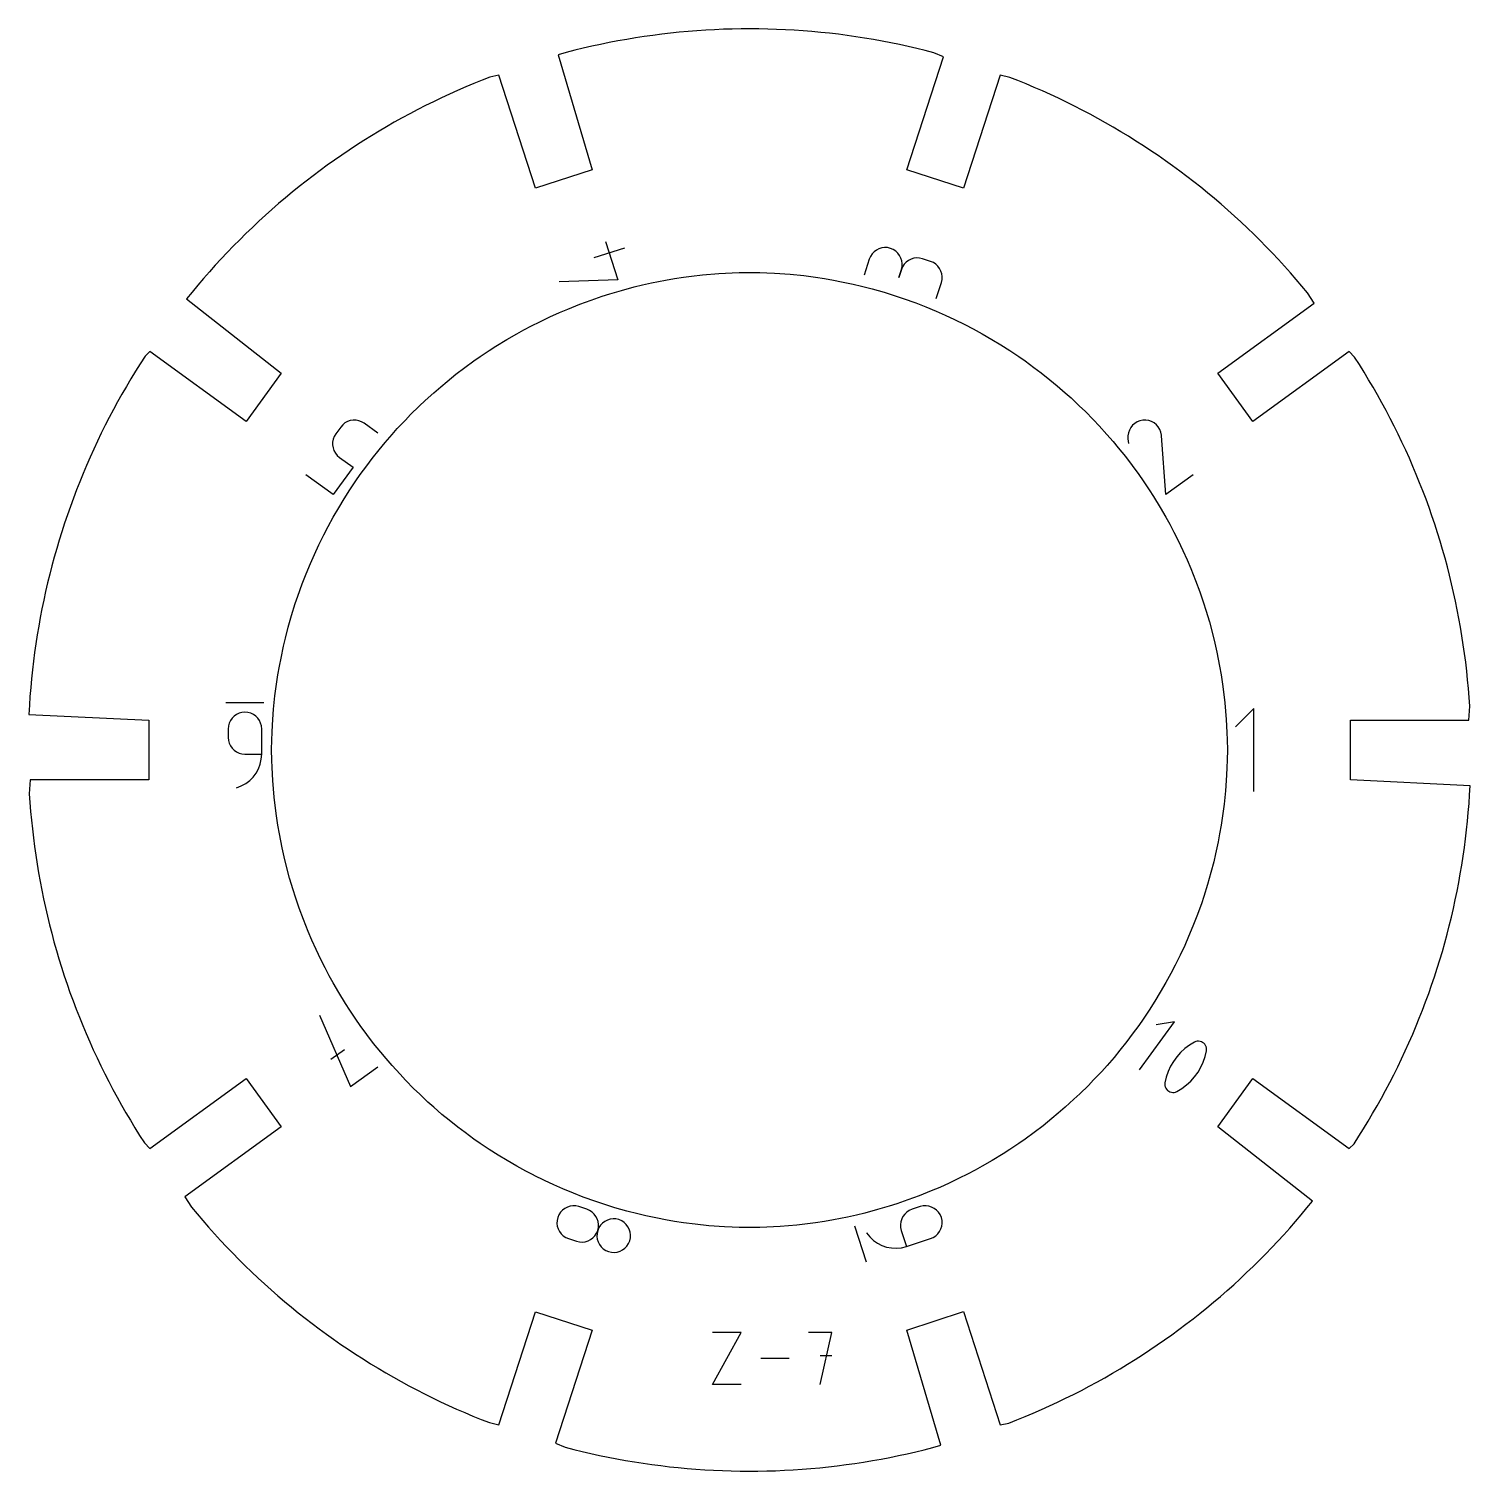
# Model space of a CAD drawing. Header units: metres. Extents: x 0 to 18, y 0 to 24.
# Drawn here: x 9.672 to 13.968, y 5.815 to 10.116 of the extents above; entities that cross this region are included whole.
import ezdxf

# ---------------------------------------------------------------- set-up
doc = ezdxf.new("R2010")
doc.units = ezdxf.units.M

msp = doc.modelspace()

# ---------------------------------------------------------------- linework, layer by layer
at = {"layer": 'annotation', "color": 1}
for p, q in [((11.446936, 9.462542), (11.355632, 9.432875)), ((11.390115, 9.481908), (11.427204, 9.367759)), ((12.213763, 9.462969), (12.205579, 9.460424)), ((12.222331, 9.464086), (12.213763, 9.462969)), ((12.231103, 9.463685), (12.222331, 9.464086)), ((12.239899, 9.461676), (12.231103, 9.463685)), ((12.176731, 9.429434), (12.161223, 9.381707)), ((12.18029, 9.437768), (12.176731, 9.429434)), ((12.185135, 9.445124), (12.18029, 9.437768)), ((12.191085, 9.451412), (12.185135, 9.445124)), ((12.19796, 9.456542), (12.191085, 9.451412)), ((12.205579, 9.460424), (12.19796, 9.456542)), ((12.248235, 9.458118), (12.239899, 9.461676)), ((12.239899, 9.461676), (12.239899, 9.461676)), ((12.255599, 9.453276), (12.248235, 9.458118)), ((12.261897, 9.447329), (12.255599, 9.453276)), ((12.267039, 9.440455), (12.261897, 9.447329)), ((12.270933, 9.432831), (12.267039, 9.440455)), ((12.273486, 9.424638), (12.270933, 9.432831)), ((12.274607, 9.416053), (12.273486, 9.424638)), ((12.28654, 9.420396), (12.28059, 9.414109)), ((12.293415, 9.425527), (12.28654, 9.420396)), ((12.301034, 9.429409), (12.293415, 9.425527)), ((12.309218, 9.431953), (12.301034, 9.429409)), ((12.317786, 9.43307), (12.309218, 9.431953)), ((12.326558, 9.43267), (12.317786, 9.43307)), ((12.335354, 9.430661), (12.326558, 9.43267)), ((12.359251, 9.422896), (12.335354, 9.430661)), ((12.335354, 9.430661), (12.335354, 9.430661)), ((12.367551, 9.41935), (12.359251, 9.422896)), ((12.272186, 9.398419), (12.264421, 9.374522)), ((12.264421, 9.374522), (12.272186, 9.398419)), ((12.272186, 9.398419), (12.274204, 9.407254)), ((12.275745, 9.406753), (12.272186, 9.398419)), ((12.272186, 9.398419), (12.272186, 9.398419)), ((12.274204, 9.407254), (12.274607, 9.416053)), ((12.28059, 9.414109), (12.275745, 9.406753)), ((12.374885, 9.414518), (12.367551, 9.41935)), ((12.381161, 9.408578), (12.374885, 9.414518)), ((12.386286, 9.401709), (12.381161, 9.408578)), ((12.390167, 9.39409), (12.386286, 9.401709)), ((12.392712, 9.385899), (12.390167, 9.39409)), ((12.393828, 9.377315), (12.392712, 9.385899)), ((12.393423, 9.368517), (12.393828, 9.377315)), ((11.427204, 9.367759), (11.252513, 9.361399)), ((12.375896, 9.311955), (12.391404, 9.359683)), ((12.391404, 9.359683), (12.393423, 9.368517)), ((12.391404, 9.359683), (12.391404, 9.359683)), ((10.629714, 8.947959), (10.62157, 8.945195)), ((10.638183, 8.949303), (10.629714, 8.947959)), ((10.646777, 8.949196), (10.638183, 8.949303)), ((10.655298, 8.947607), (10.646777, 8.949196)), ((10.663546, 8.944505), (10.655298, 8.947607)), ((12.983443, 8.947501), (12.975231, 8.944261)), ((12.992344, 8.949295), (12.983443, 8.947501)), ((13.001401, 8.949394), (12.992344, 8.949295)), ((12.992344, 8.949295), (12.992344, 8.949295)), ((13.010095, 8.947932), (13.001401, 8.949394)), ((13.018268, 8.945034), (13.010095, 8.947932)), ((10.586369, 8.908439), (10.581713, 8.900652)), ((10.601085, 8.928695), (10.586369, 8.908439)), ((10.586369, 8.908439), (10.586369, 8.908439)), ((10.607056, 8.935532), (10.601085, 8.928695)), ((10.613951, 8.941043), (10.607056, 8.935532)), ((10.62157, 8.945195), (10.613951, 8.941043)), ((10.67132, 8.939859), (10.663546, 8.944505)), ((10.71198, 8.910318), (10.67132, 8.939859)), ((10.67132, 8.939859), (10.67132, 8.939859)), ((12.948907, 8.91172), (12.947467, 8.903011)), ((12.951788, 8.919899), (12.948907, 8.91172)), ((12.955987, 8.927394), (12.951788, 8.919899)), ((12.961377, 8.934055), (12.955987, 8.927394)), ((12.967834, 8.939728), (12.961377, 8.934055)), ((12.975231, 8.944261), (12.967834, 8.939728)), ((13.025763, 8.940824), (13.018268, 8.945034)), ((13.032422, 8.935426), (13.025763, 8.940824)), ((13.038088, 8.928962), (13.032422, 8.935426)), ((13.042601, 8.921558), (13.038088, 8.928962)), ((13.045806, 8.913336), (13.042601, 8.921558)), ((13.047543, 8.904421), (13.045806, 8.913336)), ((13.047572, 8.90422), (13.047543, 8.904421)), ((13.047543, 8.904421), (13.047543, 8.904421)), ((13.047596, 8.904028), (13.047572, 8.90422)), ((13.047615, 8.903841), (13.047596, 8.904028)), ((13.047629, 8.90366), (13.047615, 8.903841)), ((13.047638, 8.903482), (13.047629, 8.90366)), ((13.047643, 8.903307), (13.047638, 8.903482)), ((10.577023, 8.883887), (10.576921, 8.875305)), ((10.576921, 8.875305), (10.578272, 8.866853)), ((10.578609, 8.892402), (10.577023, 8.883887)), ((10.578272, 8.866853), (10.581041, 8.858729)), ((10.581713, 8.900652), (10.578609, 8.892402)), ((12.947467, 8.903011), (12.947595, 8.893925)), ((12.947595, 8.893925), (12.949697, 8.879804)), ((13.047629, 8.902782), (13.047638, 8.902958)), ((13.060375, 8.727227), (13.047629, 8.902782)), ((13.047629, 8.902782), (13.047629, 8.902782)), ((13.047638, 8.902958), (13.047642, 8.903133)), ((13.047642, 8.903133), (13.047643, 8.903307)), ((10.581041, 8.858729), (10.585196, 8.851129)), ((10.585196, 8.851129), (10.590703, 8.844252)), ((10.590703, 8.844252), (10.59753, 8.838295)), ((10.59753, 8.838295), (10.63819, 8.808754)), ((10.578949, 8.727216), (10.497629, 8.786298)), ((10.63819, 8.808754), (10.578949, 8.727216)), ((13.141691, 8.786306), (13.060375, 8.727227)), ((10.371925, 8.106556), (10.259213, 8.106556)), ((13.32315, 8.089625), (13.268034, 8.034494)), ((13.32315, 7.841706), (13.32315, 8.089625)), ((10.268669, 8.045745), (10.266345, 8.037268)), ((10.272369, 8.053552), (10.268669, 8.045745)), ((10.277306, 8.060547), (10.272369, 8.053552)), ((10.283338, 8.066588), (10.277306, 8.060547)), ((10.290324, 8.071533), (10.283338, 8.066588)), ((10.298123, 8.075241), (10.290324, 8.071533)), ((10.306594, 8.07757), (10.298123, 8.075241)), ((10.315598, 8.078378), (10.306594, 8.07757)), ((10.324582, 8.07757), (10.315598, 8.078378)), ((10.315598, 8.078378), (10.315598, 8.078378)), ((10.333044, 8.075241), (10.324582, 8.07757)), ((10.34084, 8.071533), (10.333044, 8.075241)), ((10.347828, 8.066588), (10.34084, 8.071533)), ((10.353866, 8.060547), (10.347828, 8.066588)), ((10.35881, 8.053552), (10.353866, 8.060547)), ((10.362518, 8.045745), (10.35881, 8.053552)), ((10.364848, 8.037268), (10.362518, 8.045745)), ((10.266345, 8.037268), (10.265539, 8.028263)), ((10.265539, 8.028263), (10.265539, 8.003326)), ((10.265539, 8.003326), (10.265539, 8.003326)), ((10.265539, 8.003326), (10.266345, 7.994325)), ((10.365656, 8.028263), (10.364848, 8.037268)), ((10.365656, 7.953338), (10.365656, 8.028263)), ((10.365656, 8.028263), (10.365656, 8.028263)), ((10.266345, 7.994325), (10.268669, 7.98586)), ((10.268669, 7.98586), (10.272369, 7.97807)), ((10.272369, 7.97807), (10.277306, 7.971096)), ((10.277306, 7.971096), (10.283338, 7.965076)), ((10.283338, 7.965076), (10.290324, 7.96015)), ((10.290324, 7.96015), (10.298123, 7.956459)), ((10.298123, 7.956459), (10.306594, 7.954142)), ((10.306594, 7.954142), (10.315598, 7.953338)), ((10.315598, 7.953338), (10.365656, 7.953338)), ((10.356085, 7.909601), (10.361312, 7.923462)), ((10.361312, 7.923462), (10.364547, 7.938101)), ((10.364547, 7.938101), (10.365656, 7.953338)), ((10.317962, 7.865575), (10.329805, 7.874506)), ((10.329805, 7.874506), (10.340197, 7.884941)), ((10.340197, 7.884941), (10.349002, 7.8967)), ((10.349002, 7.8967), (10.356085, 7.909601)), ((10.290462, 7.852953), (10.304803, 7.85833)), ((10.290462, 7.852953), (10.290462, 7.852953)), ((10.304803, 7.85833), (10.317962, 7.865575)), ((10.538247, 7.174511), (10.630551, 6.961885)), ((12.982111, 7.011461), (13.086378, 7.154972)), ((13.086378, 7.154972), (13.031288, 7.146238)), ((13.154005, 7.097194), (13.149789, 7.096246)), ((13.158251, 7.097385), (13.154005, 7.097194)), ((13.162434, 7.09685), (13.158251, 7.097385)), ((10.571324, 7.043404), (10.612021, 7.072971)), ((13.104382, 7.063675), (13.093022, 7.05093)), ((13.117, 7.075257), (13.104382, 7.063675)), ((13.130798, 7.085571), (13.117, 7.075257)), ((13.145698, 7.094511), (13.130798, 7.085571)), ((13.149789, 7.096246), (13.145698, 7.094511)), ((13.145698, 7.094511), (13.145698, 7.094511)), ((13.166456, 7.095618), (13.162434, 7.09685)), ((13.170225, 7.09372), (13.166456, 7.095618)), ((13.173644, 7.091185), (13.170225, 7.09372)), ((13.17662, 7.088045), (13.173644, 7.091185)), ((13.179056, 7.084328), (13.17662, 7.088045)), ((13.177696, 7.051471), (13.181587, 7.06845)), ((13.179851, 7.082717), (13.179056, 7.084328)), ((13.179056, 7.084328), (13.179056, 7.084328)), ((13.180522, 7.081043), (13.179851, 7.082717)), ((13.181066, 7.079317), (13.180522, 7.081043)), ((13.181482, 7.077549), (13.181066, 7.079317)), ((13.181768, 7.075749), (13.181482, 7.077549)), ((13.181587, 7.06845), (13.181834, 7.070269)), ((13.181587, 7.06845), (13.181587, 7.06845)), ((13.181923, 7.073929), (13.181768, 7.075749)), ((13.181834, 7.070269), (13.181946, 7.072099)), ((13.181946, 7.072099), (13.181923, 7.073929)), ((10.630551, 6.961885), (10.711955, 7.021028)), ((13.074379, 7.022379), (13.067252, 7.006785)), ((13.082995, 7.03713), (13.074379, 7.022379)), ((13.093022, 7.05093), (13.082995, 7.03713)), ((13.156435, 7.00477), (13.165043, 7.019524)), ((13.165043, 7.019524), (13.172156, 7.035127)), ((13.172156, 7.035127), (13.177696, 7.051471)), ((13.057523, 6.971676), (13.05741, 6.969857)), ((13.05741, 6.969857), (13.057431, 6.968039)), ((13.057431, 6.968039), (13.057587, 6.966229)), ((13.057771, 6.973491), (13.057523, 6.971676)), ((13.061691, 6.990454), (13.057771, 6.973491)), ((13.057771, 6.973491), (13.057771, 6.973491)), ((13.067252, 7.006785), (13.061691, 6.990454)), ((13.122408, 6.966655), (13.13504, 6.978229)), ((13.13504, 6.978229), (13.146408, 6.990969)), ((13.146408, 6.990969), (13.156435, 7.00477)), ((13.057587, 6.966229), (13.057875, 6.964432)), ((13.057875, 6.964432), (13.058296, 6.962656)), ((13.058296, 6.962656), (13.05885, 6.960906)), ((13.05885, 6.960906), (13.059535, 6.959188)), ((13.059535, 6.959188), (13.06035, 6.957509)), ((13.06035, 6.957509), (13.06035, 6.957509)), ((13.06035, 6.957509), (13.06278, 6.953839)), ((13.06278, 6.953839), (13.065751, 6.950734)), ((13.065751, 6.950734), (13.069167, 6.948226)), ((13.069167, 6.948226), (13.072933, 6.946345)), ((13.072933, 6.946345), (13.076953, 6.945122)), ((13.076953, 6.945122), (13.081131, 6.944588)), ((13.081131, 6.944588), (13.085372, 6.944774)), ((13.085372, 6.944774), (13.089581, 6.945711)), ((13.089581, 6.945711), (13.09366, 6.94743)), ((13.09366, 6.94743), (13.108589, 6.956353)), ((13.09366, 6.94743), (13.09366, 6.94743)), ((13.108589, 6.956353), (13.122408, 6.966655)), ((11.256273, 6.58731), (11.251443, 6.57996)), ((11.262208, 6.5936), (11.256273, 6.58731)), ((11.269069, 6.598737), (11.262208, 6.5936)), ((11.276679, 6.602629), (11.269069, 6.598737)), ((11.284861, 6.605182), (11.276679, 6.602629)), ((11.293437, 6.606304), (11.284861, 6.605182)), ((11.30223, 6.605903), (11.293437, 6.606304)), ((11.311062, 6.603885), (11.30223, 6.605903)), ((11.311062, 6.603885), (11.311062, 6.603885)), ((11.334838, 6.59616), (11.311062, 6.603885)), ((11.34317, 6.592601), (11.334838, 6.59616)), ((11.35053, 6.587756), (11.34317, 6.592601)), ((11.356824, 6.581803), (11.35053, 6.587756)), ((11.361963, 6.574923), (11.356824, 6.581803)), ((12.282218, 6.581729), (12.277081, 6.574848)), ((12.288513, 6.587683), (12.282218, 6.581729)), ((12.295873, 6.59253), (12.288513, 6.587683)), ((12.304209, 6.59609), (12.295873, 6.59253)), ((12.328107, 6.603855), (12.304209, 6.59609)), ((12.304209, 6.59609), (12.304209, 6.59609)), ((12.336944, 6.605874), (12.328107, 6.603855)), ((12.345749, 6.60628), (12.336944, 6.605874)), ((12.354343, 6.605163), (12.345749, 6.60628)), ((12.362546, 6.602617), (12.354343, 6.605163)), ((12.370178, 6.598733), (12.362546, 6.602617)), ((12.377061, 6.593602), (12.370178, 6.598733)), ((12.383013, 6.587318), (12.377061, 6.593602)), ((12.387856, 6.579972), (12.383013, 6.587318)), ((11.245876, 6.562828), (11.245464, 6.554042)), ((11.245464, 6.554042), (11.246568, 6.545465)), ((11.247893, 6.571643), (11.245876, 6.562828)), ((11.246568, 6.545465), (11.249099, 6.537276)), ((11.251443, 6.57996), (11.247893, 6.571643)), ((11.247893, 6.571643), (11.247893, 6.571643)), ((11.365853, 6.567296), (11.361963, 6.574923)), ((11.368405, 6.559101), (11.365853, 6.567296)), ((11.367113, 6.532906), (11.369127, 6.541726)), ((11.370667, 6.541222), (11.367113, 6.532906)), ((11.369527, 6.550518), (11.368405, 6.559101)), ((11.369127, 6.541726), (11.369527, 6.550518)), ((11.37551, 6.548568), (11.370667, 6.541222)), ((11.381462, 6.554852), (11.37551, 6.548568)), ((11.388345, 6.559982), (11.381462, 6.554852)), ((11.395977, 6.563866), (11.388345, 6.559982)), ((11.40418, 6.566413), (11.395977, 6.563866)), ((11.412774, 6.567529), (11.40418, 6.566413)), ((11.421579, 6.567124), (11.412774, 6.567529)), ((11.430416, 6.565105), (11.421579, 6.567124)), ((11.438712, 6.561558), (11.430416, 6.565105)), ((11.430416, 6.565105), (11.430416, 6.565105)), ((11.446043, 6.556721), (11.438712, 6.561558)), ((11.452317, 6.550776), (11.446043, 6.556721)), ((11.45744, 6.543901), (11.452317, 6.550776)), ((11.461321, 6.536277), (11.45744, 6.543901)), ((12.132166, 6.546784), (12.167084, 6.439318)), ((12.270641, 6.559024), (12.269521, 6.550442)), ((12.269521, 6.550442), (12.269921, 6.541653)), ((12.269921, 6.541653), (12.271935, 6.532836)), ((12.273191, 6.56722), (12.270641, 6.559024)), ((12.277081, 6.574848), (12.273191, 6.56722)), ((12.39141, 6.571656), (12.387856, 6.579972)), ((12.390157, 6.537244), (12.39271, 6.545437)), ((12.393429, 6.562822), (12.39141, 6.571656)), ((12.39141, 6.571656), (12.39141, 6.571656)), ((12.39271, 6.545437), (12.393832, 6.554023)), ((12.393832, 6.554023), (12.393429, 6.562822)), ((11.249099, 6.537276), (11.252969, 6.529655)), ((11.252969, 6.529655), (11.258087, 6.52278)), ((11.258087, 6.52278), (11.264365, 6.516831)), ((11.264365, 6.516831), (11.271715, 6.511988)), ((11.271715, 6.511988), (11.280046, 6.508429)), ((11.280046, 6.508429), (11.303823, 6.500703)), ((11.303823, 6.500703), (11.303823, 6.500703)), ((11.303823, 6.500703), (11.312659, 6.498684)), ((11.312659, 6.498684), (11.321462, 6.498278)), ((11.321462, 6.498278), (11.330054, 6.499393)), ((11.330054, 6.499393), (11.338254, 6.501939)), ((11.338254, 6.501939), (11.345884, 6.505823)), ((11.345884, 6.505823), (11.352765, 6.510953)), ((11.352765, 6.510953), (11.358715, 6.517238)), ((11.358715, 6.517238), (11.363558, 6.524587)), ((11.363558, 6.524587), (11.367113, 6.532906)), ((11.3651, 6.524089), (11.3647, 6.5153)), ((11.3647, 6.5153), (11.365822, 6.506717)), ((11.367113, 6.532906), (11.3651, 6.524089)), ((11.365822, 6.506717), (11.368375, 6.498521)), ((11.367113, 6.532906), (11.367113, 6.532906)), ((11.367113, 6.532906), (11.367113, 6.532906)), ((11.368375, 6.498521), (11.372267, 6.490892)), ((11.459014, 6.493571), (11.462569, 6.50189)), ((11.463866, 6.528084), (11.461321, 6.536277)), ((11.462569, 6.50189), (11.464583, 6.510711)), ((11.462569, 6.50189), (11.462569, 6.50189)), ((11.464985, 6.519502), (11.463866, 6.528084)), ((11.464583, 6.510711), (11.464985, 6.519502)), ((12.168718, 6.525705), (12.168718, 6.525705)), ((12.168718, 6.525705), (12.178239, 6.513709)), ((12.178239, 6.513709), (12.189184, 6.503415)), ((12.189184, 6.503415), (12.201337, 6.494895)), ((12.201337, 6.494895), (12.21448, 6.488223)), ((12.271935, 6.532836), (12.287442, 6.485108)), ((12.287442, 6.485108), (12.359123, 6.508398)), ((12.359123, 6.508398), (12.367459, 6.511957)), ((12.359123, 6.508398), (12.359123, 6.508398)), ((12.367459, 6.511957), (12.374823, 6.516799)), ((12.374823, 6.516799), (12.381122, 6.522746)), ((12.381122, 6.522746), (12.386264, 6.529621)), ((12.386264, 6.529621), (12.390157, 6.537244)), ((11.372267, 6.490892), (11.377406, 6.484011)), ((11.377406, 6.484011), (11.383703, 6.478056)), ((11.383703, 6.478056), (11.391065, 6.473209)), ((11.391065, 6.473209), (11.399401, 6.469648)), ((11.399401, 6.469648), (11.399401, 6.469648)), ((11.399401, 6.469648), (11.408197, 6.467641)), ((11.408197, 6.467641), (11.416971, 6.467245)), ((11.416971, 6.467245), (11.42554, 6.468368)), ((11.42554, 6.468368), (11.433726, 6.470918)), ((11.433726, 6.470918), (11.441347, 6.474805)), ((11.441347, 6.474805), (11.448223, 6.479937)), ((11.448223, 6.479937), (11.454172, 6.486223)), ((11.454172, 6.486223), (11.459014, 6.493571)), ((12.21448, 6.488223), (12.228396, 6.48347)), ((12.228396, 6.48347), (12.242867, 6.48071)), ((12.242867, 6.48071), (12.257677, 6.480014)), ((12.257677, 6.480014), (12.272608, 6.481456)), ((12.272608, 6.481456), (12.287442, 6.485108)), ((11.709011, 6.0735), (11.794995, 6.228357)), ((11.794995, 6.228357), (11.709011, 6.228357)), ((12.064669, 6.228357), (11.995806, 6.228357)), ((12.030242, 6.0735), (12.064669, 6.228357)), ((11.937754, 6.150929), (11.853081, 6.150929)), ((12.064669, 6.159397), (12.030242, 6.159397)), ((11.794995, 6.0735), (11.709011, 6.0735))]:
    msp.add_line(p, q, dxfattribs=at)
at = {"layer": 'boundary', "color": 5}
for p, q in [((11.636687, 10.108427), (11.610394, 10.106018)), ((11.662995, 10.11051), (11.636687, 10.108427)), ((11.689319, 10.112279), (11.662995, 10.11051)), ((11.715678, 10.11372), (11.689319, 10.112279)), ((11.742033, 10.114834), (11.715678, 10.11372)), ((11.768423, 10.115619), (11.742033, 10.114834)), ((11.794813, 10.116091), (11.768423, 10.115619)), ((11.8212, 10.116223), (11.794813, 10.116091)), ((11.84759, 10.116053), (11.8212, 10.116223)), ((11.873979, 10.115544), (11.84759, 10.116053)), ((11.900349, 10.11472), (11.873979, 10.115544)), ((11.926723, 10.113569), (11.900349, 10.11472)), ((11.953075, 10.11209), (11.926723, 10.113569)), ((11.9794, 10.110282), (11.953075, 10.11209)), ((12.005704, 10.108163), (11.9794, 10.110282)), ((12.031975, 10.105716), (12.005704, 10.108163)), ((11.375758, 10.069918), (11.349973, 10.06431)), ((11.40161, 10.075201), (11.375758, 10.069918)), ((11.427526, 10.080186), (11.40161, 10.075201)), ((11.453508, 10.084829), (11.427526, 10.080186)), ((11.479539, 10.089159), (11.453508, 10.084829)), ((11.505635, 10.093177), (11.479539, 10.089159)), ((11.531763, 10.096868), (11.505635, 10.093177)), ((11.557939, 10.100246), (11.531763, 10.096868)), ((11.584152, 10.103297), (11.557939, 10.100246)), ((11.610394, 10.106018), (11.584152, 10.103297)), ((12.058233, 10.102956), (12.031975, 10.105716)), ((12.084437, 10.099867), (12.058233, 10.102956)), ((12.11061, 10.096453), (12.084437, 10.099867)), ((12.136734, 10.092724), (12.11061, 10.096453)), ((12.162809, 10.088668), (12.136734, 10.092724)), ((12.188835, 10.0843), (12.162809, 10.088668)), ((12.21481, 10.079621), (12.188835, 10.0843)), ((12.240719, 10.074599), (12.21481, 10.079621)), ((12.266577, 10.069278), (12.240719, 10.074599)), ((12.292354, 10.063633), (12.266577, 10.069278)), ((11.273043, 10.045606), (11.249112, 10.039165)), ((11.249112, 10.039165), (11.350928, 9.695469)), ((11.298613, 10.052152), (11.273043, 10.045606)), ((11.324251, 10.058384), (11.298613, 10.052152)), ((11.349973, 10.06431), (11.324251, 10.058384)), ((12.288387, 9.695467), (12.397922, 10.032581)), ((12.318067, 10.057671), (12.292354, 10.063633)), ((12.343697, 10.051401), (12.318067, 10.057671)), ((12.36926, 10.044818), (12.343697, 10.051401)), ((12.397922, 10.032581), (12.36926, 10.044818)), ((10.973761, 9.942891), (10.949566, 9.932357)), ((10.998091, 9.953113), (10.973761, 9.942891)), ((11.02255, 9.963055), (10.998091, 9.953113)), ((11.045679, 9.972141), (11.02255, 9.963055)), ((11.072587, 9.977712), (11.045679, 9.972141)), ((11.182115, 9.640618), (11.072587, 9.977712)), ((12.566728, 9.977711), (12.457199, 9.640617)), ((12.595071, 9.971576), (12.566728, 9.977711)), ((12.619631, 9.961909), (12.595071, 9.971576)), ((12.644061, 9.951931), (12.619631, 9.961909)), ((12.668372, 9.941673), (12.644061, 9.951931)), ((12.692571, 9.931105), (12.668372, 9.941673)), ((10.877776, 9.898996), (10.854119, 9.887295)), ((10.901564, 9.910416), (10.877776, 9.898996)), ((10.925498, 9.921526), (10.901564, 9.910416)), ((10.949566, 9.932357), (10.925498, 9.921526)), ((12.716623, 9.920239), (12.692571, 9.931105)), ((12.740542, 9.909095), (12.716623, 9.920239)), ((12.764313, 9.897642), (12.740542, 9.909095)), ((12.787953, 9.885907), (12.764313, 9.897642)), ((10.784034, 9.850454), (10.760986, 9.837603)), ((10.80725, 9.863024), (10.784034, 9.850454)), ((10.830609, 9.875298), (10.80725, 9.863024)), ((10.854119, 9.887295), (10.830609, 9.875298)), ((12.811446, 9.873876), (12.787953, 9.885907)), ((12.83479, 9.861568), (12.811446, 9.873876)), ((12.857968, 9.848964), (12.83479, 9.861568)), ((10.71536, 9.811067), (10.692801, 9.797364)), ((10.738098, 9.824474), (10.71536, 9.811067)), ((10.760986, 9.837603), (10.738098, 9.824474)), ((12.881001, 9.83608), (12.857968, 9.848964)), ((12.903884, 9.822919), (12.881001, 9.83608)), ((12.926586, 9.809479), (12.903884, 9.822919)), ((12.949126, 9.795744), (12.926586, 9.809479)), ((10.648192, 9.76917), (10.626143, 9.754646)), ((10.670406, 9.783396), (10.648192, 9.76917)), ((10.692801, 9.797364), (10.670406, 9.783396)), ((12.971501, 9.781744), (12.949126, 9.795744)), ((12.99371, 9.767484), (12.971501, 9.781744)), ((13.015725, 9.752929), (12.99371, 9.767484)), ((10.582599, 9.724824), (10.561105, 9.709513)), ((10.604286, 9.739873), (10.582599, 9.724824)), ((10.626143, 9.754646), (10.604286, 9.739873)), ((13.037572, 9.738126), (13.015725, 9.752929)), ((13.059226, 9.723045), (13.037572, 9.738126)), ((13.080696, 9.707702), (13.059226, 9.723045)), ((10.518693, 9.678099), (10.497773, 9.661998)), ((10.539808, 9.693936), (10.518693, 9.678099)), ((10.561105, 9.709513), (10.539808, 9.693936)), ((11.350928, 9.695469), (11.182115, 9.640618)), ((12.457199, 9.640617), (12.288387, 9.695467)), ((13.101984, 9.692095), (13.080696, 9.707702)), ((13.123078, 9.676229), (13.101984, 9.692095)), ((10.477051, 9.645651), (10.456543, 9.629057)), ((10.497773, 9.661998), (10.477051, 9.645651)), ((13.143975, 9.660097), (13.123078, 9.676229)), ((13.164657, 9.643721), (13.143975, 9.660097)), ((13.185157, 9.627096), (13.164657, 9.643721)), ((10.41613, 9.595099), (10.396245, 9.57775)), ((10.436229, 9.612204), (10.41613, 9.595099)), ((10.456543, 9.629057), (10.436229, 9.612204)), ((13.20543, 9.610214), (13.185157, 9.627096)), ((13.225521, 9.593082), (13.20543, 9.610214)), ((13.245382, 9.575704), (13.225521, 9.593082)), ((10.376572, 9.560171), (10.357112, 9.54233)), ((10.396245, 9.57775), (10.376572, 9.560171)), ((13.26503, 9.558096), (13.245382, 9.575704)), ((13.284466, 9.540228), (13.26503, 9.558096)), ((10.318848, 9.505976), (10.300061, 9.487429)), ((10.337866, 9.524275), (10.318848, 9.505976)), ((10.357112, 9.54233), (10.337866, 9.524275)), ((13.303669, 9.522146), (13.284466, 9.540228)), ((13.32266, 9.503818), (13.303669, 9.522146)), ((10.281502, 9.468668), (10.263142, 9.449645)), ((10.300061, 9.487429), (10.281502, 9.468668)), ((13.341421, 9.485244), (13.32266, 9.503818)), ((13.358896, 9.467569), (13.341421, 9.485244)), ((13.377243, 9.448531), (13.358896, 9.467569)), ((10.245073, 9.430472), (10.227222, 9.411038)), ((10.263142, 9.449645), (10.245073, 9.430472)), ((13.396324, 9.428211), (13.377243, 9.448531)), ((13.41415, 9.408749), (13.396324, 9.428211)), ((10.209616, 9.39139), (10.192239, 9.371529)), ((10.227222, 9.411038), (10.209616, 9.39139)), ((13.431742, 9.389076), (13.41415, 9.408749)), ((13.449091, 9.36919), (13.431742, 9.389076)), ((10.175107, 9.351456), (10.158223, 9.331165)), ((10.192239, 9.371529), (10.175107, 9.351456)), ((13.466193, 9.349092), (13.449091, 9.36919)), ((13.483049, 9.328777), (13.466193, 9.349092)), ((10.158223, 9.331165), (10.141583, 9.310666)), ((10.141583, 9.310666), (10.424025, 9.089353)), ((13.215288, 9.089351), (13.502379, 9.297935)), ((13.502379, 9.297935), (13.483049, 9.328777)), ((10.017839, 9.139718), (10.003559, 9.117509)), ((10.032617, 9.154326), (10.017839, 9.139718)), ((10.319693, 8.945753), (10.032617, 9.154326)), ((13.606692, 9.154321), (13.31962, 8.945751)), ((13.623162, 9.137129), (13.606692, 9.154321)), ((13.637388, 9.114899), (13.623162, 9.137129)), ((9.989564, 9.09515), (9.975842, 9.072597)), ((10.003559, 9.117509), (9.989564, 9.09515)), ((10.424025, 9.089353), (10.319693, 8.945753)), ((13.31962, 8.945751), (13.215288, 9.089351)), ((13.651356, 9.09252), (13.637388, 9.114899)), ((13.665056, 9.069947), (13.651356, 9.09252)), ((9.962402, 9.049892), (9.949239, 9.027025)), ((9.975842, 9.072597), (9.962402, 9.049892)), ((13.678466, 9.047223), (13.665056, 9.069947)), ((13.691595, 9.024337), (13.678466, 9.047223)), ((9.936359, 9.003976), (9.923755, 8.980798)), ((9.949239, 9.027025), (9.936359, 9.003976)), ((13.704446, 9.001269), (13.691595, 9.024337)), ((13.717016, 8.978073), (13.704446, 9.001269)), ((9.91143, 8.957454), (9.899414, 8.933961)), ((9.923755, 8.980798), (9.91143, 8.957454)), ((13.72929, 8.954712), (13.717016, 8.978073)), ((13.741285, 8.931201), (13.72929, 8.954712)), ((9.887665, 8.910321), (9.876226, 8.88655)), ((9.899414, 8.933961), (9.887665, 8.910321)), ((13.752986, 8.907545), (13.741285, 8.931201)), ((13.764408, 8.883758), (13.752986, 8.907545)), ((9.865065, 8.862631), (9.854216, 8.838581)), ((9.876226, 8.88655), (9.865065, 8.862631)), ((13.775516, 8.859822), (13.764408, 8.883758)), ((9.854216, 8.838581), (9.843647, 8.814381)), ((13.786347, 8.835757), (13.775516, 8.859822)), ((13.796883, 8.811541), (13.786347, 8.835757)), ((9.833374, 8.790069), (9.823412, 8.765639)), ((9.843647, 8.814381), (9.833374, 8.790069)), ((13.807107, 8.787214), (13.796883, 8.811541)), ((13.817049, 8.762771), (13.807107, 8.787214)), ((9.813744, 8.741079), (9.804386, 8.716405)), ((9.823412, 8.765639), (9.813744, 8.741079)), ((13.82668, 8.738197), (13.817049, 8.762771)), ((13.836001, 8.713508), (13.82668, 8.738197)), ((9.795328, 8.691615), (9.786562, 8.666724)), ((9.804386, 8.716405), (9.795328, 8.691615)), ((13.845025, 8.688706), (13.836001, 8.713508)), ((13.853754, 8.663803), (13.845025, 8.688706)), ((9.786562, 8.666724), (9.77811, 8.64172)), ((13.862156, 8.638786), (13.853754, 8.663803)), ((9.769968, 8.616617), (9.762138, 8.591416)), ((9.77811, 8.64172), (9.769968, 8.616617)), ((13.870262, 8.613671), (13.862156, 8.638786)), ((13.878071, 8.588459), (13.870262, 8.613671)), ((9.754619, 8.566115), (9.747398, 8.540732)), ((9.762138, 8.591416), (9.754619, 8.566115)), ((13.885552, 8.563148), (13.878071, 8.588459)), ((13.892739, 8.537755), (13.885552, 8.563148)), ((9.747398, 8.540732), (9.740502, 8.515268)), ((13.899598, 8.512281), (13.892739, 8.537755)), ((9.733904, 8.489705), (9.727634, 8.464075)), ((9.740502, 8.515268), (9.733904, 8.489705)), ((13.906144, 8.486707), (13.899598, 8.512281)), ((13.912376, 8.461069), (13.906144, 8.486707)), ((9.721674, 8.438362), (9.716042, 8.412585)), ((9.727634, 8.464075), (9.721674, 8.438362)), ((13.918299, 8.435348), (13.912376, 8.461069)), ((13.92391, 8.409562), (13.918299, 8.435348)), ((9.716042, 8.412585), (9.710706, 8.386727)), ((13.929191, 8.383697), (13.92391, 8.409562)), ((9.7057, 8.360816), (9.701004, 8.334843)), ((9.710706, 8.386727), (9.7057, 8.360816)), ((13.934178, 8.357779), (13.929191, 8.383697)), ((13.938821, 8.331798), (13.934178, 8.357779)), ((9.696637, 8.308817), (9.692597, 8.282742)), ((9.701004, 8.334843), (9.696637, 8.308817)), ((13.943151, 8.305766), (13.938821, 8.331798)), ((13.947169, 8.279686), (13.943151, 8.305766)), ((9.692597, 8.282742), (9.688853, 8.25662)), ((13.95086, 8.253558), (13.947169, 8.279686)), ((9.685453, 8.230445), (9.682365, 8.204241)), ((9.688853, 8.25662), (9.685453, 8.230445)), ((13.954237, 8.227379), (13.95086, 8.253558)), ((13.957289, 8.20117), (13.954237, 8.227379)), ((9.679589, 8.177985), (9.677142, 8.151711)), ((9.682365, 8.204241), (9.679589, 8.177985)), ((13.96001, 8.174911), (13.957289, 8.20117)), ((13.962419, 8.148634), (13.96001, 8.174911)), ((9.677142, 8.151711), (9.675022, 8.125407)), ((13.964502, 8.122325), (13.962419, 8.148634)), ((9.67323, 8.099083), (9.671667, 8.071286)), ((9.675022, 8.125407), (9.67323, 8.099083)), ((13.96408, 8.054416), (13.966271, 8.096006)), ((13.966271, 8.096006), (13.964502, 8.122325)), ((9.671667, 8.071286), (10.028788, 8.054416)), ((10.028788, 8.054416), (10.028788, 7.876916)), ((13.610515, 7.876916), (13.610515, 8.054416)), ((13.610515, 8.054416), (13.96408, 8.054416)), ((9.675224, 7.876916), (9.673041, 7.835329)), ((10.028788, 7.876916), (9.675224, 7.876916)), ((13.967561, 7.8586), (13.610515, 7.876916)), ((9.673041, 7.835329), (9.674795, 7.809004)), ((13.964274, 7.805922), (13.966082, 7.832246)), ((13.966082, 7.832246), (13.967561, 7.8586)), ((9.674795, 7.809004), (9.676877, 7.782695)), ((13.962155, 7.779617), (13.964274, 7.805922)), ((9.676877, 7.782695), (9.679286, 7.756403)), ((9.679286, 7.756403), (9.682024, 7.730159)), ((13.956948, 7.727089), (13.959708, 7.753328)), ((13.959708, 7.753328), (13.962155, 7.779617)), ((9.682024, 7.730159), (9.685075, 7.703949)), ((9.685075, 7.703949), (9.688437, 7.677771)), ((13.950445, 7.674709), (13.953859, 7.700884)), ((13.953859, 7.700884), (13.956948, 7.727089)), ((9.688437, 7.677771), (9.692143, 7.651643)), ((13.946716, 7.648586), (13.950445, 7.674709)), ((9.692143, 7.651643), (9.696146, 7.625546)), ((9.696146, 7.625546), (9.700476, 7.599515)), ((13.938292, 7.596472), (13.94266, 7.622496)), ((13.94266, 7.622496), (13.946716, 7.648586)), ((9.700476, 7.599515), (9.705134, 7.573534)), ((9.705134, 7.573534), (9.710103, 7.547618)), ((13.928588, 7.544588), (13.933613, 7.570497)), ((13.933613, 7.570497), (13.938292, 7.596472)), ((9.710103, 7.547618), (9.715403, 7.521765)), ((13.92327, 7.518742), (13.928588, 7.544588)), ((9.715403, 7.521765), (9.720997, 7.495981)), ((9.720997, 7.495981), (9.72692, 7.47026)), ((13.911663, 7.467255), (13.917623, 7.492966)), ((13.917623, 7.492966), (13.92327, 7.518742)), ((9.72692, 7.47026), (9.733153, 7.444621)), ((9.733153, 7.444621), (9.739715, 7.419049)), ((13.89881, 7.416061), (13.905393, 7.441624)), ((13.905393, 7.441624), (13.911663, 7.467255)), ((9.739715, 7.419049), (9.746574, 7.393574)), ((13.891915, 7.390596), (13.89881, 7.416061)), ((9.746574, 7.393574), (9.753758, 7.368166)), ((9.753758, 7.368166), (9.761242, 7.34287)), ((13.877174, 7.339913), (13.884692, 7.365198)), ((13.884692, 7.365198), (13.891915, 7.390596)), ((9.761242, 7.34287), (9.769035, 7.317656)), ((9.769035, 7.317656), (9.777141, 7.292542)), ((13.861186, 7.289609), (13.869329, 7.314711)), ((13.869329, 7.314711), (13.877174, 7.339913)), ((9.777141, 7.292542), (9.785557, 7.267526)), ((13.852748, 7.264605), (13.861186, 7.289609)), ((9.785557, 7.267526), (9.794287, 7.242608)), ((9.794287, 7.242608), (9.80331, 7.217805)), ((13.834924, 7.214909), (13.843984, 7.239699)), ((13.843984, 7.239699), (13.852748, 7.264605)), ((9.80331, 7.217805), (9.812633, 7.193132)), ((9.812633, 7.193132), (9.822265, 7.168558)), ((13.815903, 7.165689), (13.825568, 7.19025)), ((13.825568, 7.19025), (13.834924, 7.214909)), ((9.822265, 7.168558), (9.832191, 7.1441)), ((9.832191, 7.1441), (9.842446, 7.119754)), ((13.796266, 7.11833), (13.806525, 7.142668)), ((13.806525, 7.142668), (13.815903, 7.165689)), ((9.842446, 7.119754), (9.852965, 7.095571)), ((13.785094, 7.092748), (13.796266, 7.11833)), ((9.852965, 7.095571), (9.863778, 7.071506)), ((9.863778, 7.071506), (9.874905, 7.047572)), ((13.763087, 7.044779), (13.774229, 7.068698)), ((13.774229, 7.068698), (13.785094, 7.092748)), ((9.874905, 7.047572), (9.88631, 7.023784)), ((9.88631, 7.023784), (9.898026, 7.000127)), ((13.739896, 6.997367), (13.751632, 7.021008)), ((13.751632, 7.021008), (13.763087, 7.044779)), ((9.898026, 7.000127), (9.910007, 6.976617)), ((9.910007, 6.976617), (9.922299, 6.953257)), ((10.032612, 6.777002), (10.31969, 6.985576)), ((10.31969, 6.985576), (10.424021, 6.841976)), ((13.215291, 6.841978), (13.319623, 6.985578)), ((13.319623, 6.985578), (13.606697, 6.777007)), ((13.71556, 6.950532), (13.727867, 6.973875)), ((13.727867, 6.973875), (13.739896, 6.997367)), ((9.922299, 6.953257), (9.934869, 6.930042)), ((9.934869, 6.930042), (9.947716, 6.906993)), ((13.690072, 6.904305), (13.702956, 6.927335)), ((13.702956, 6.927335), (13.71556, 6.950532)), ((9.947716, 6.906993), (9.960847, 6.884106)), ((9.960847, 6.884106), (9.974254, 6.861367)), ((13.676911, 6.881436), (13.690072, 6.904305)), ((9.974254, 6.861367), (9.987943, 6.838807)), ((9.987943, 6.838807), (10.001906, 6.816415)), ((10.424021, 6.841976), (10.136915, 6.63338)), ((13.497712, 6.620648), (13.215291, 6.841978)), ((13.649736, 6.836178), (13.663468, 6.858717)), ((13.663468, 6.858717), (13.676911, 6.881436)), ((10.001906, 6.816415), (10.016153, 6.7942)), ((13.621476, 6.79161), (13.635735, 6.813805)), ((13.635735, 6.813805), (13.649736, 6.836178)), ((10.016153, 6.7942), (10.032612, 6.777002)), ((13.606697, 6.777007), (13.621476, 6.79161)), ((10.136915, 6.63338), (10.156263, 6.602551)), ((10.156263, 6.602551), (10.173117, 6.582238)), ((10.173117, 6.582238), (10.19022, 6.562137)), ((13.464204, 6.579874), (13.481088, 6.600163)), ((13.481088, 6.600163), (13.497712, 6.620648)), ((10.19022, 6.562137), (10.207571, 6.542253)), ((10.207571, 6.542253), (10.225147, 6.52258)), ((13.412074, 6.52029), (13.429695, 6.539939)), ((13.429695, 6.539939), (13.447074, 6.559799)), ((13.447074, 6.559799), (13.464204, 6.579874)), ((10.225147, 6.52258), (10.242972, 6.503119)), ((10.242972, 6.503119), (10.261044, 6.483873)), ((13.37614, 6.481635), (13.394222, 6.500856)), ((13.394222, 6.500856), (13.412074, 6.52029)), ((10.261044, 6.483873), (10.279345, 6.464857)), ((10.279345, 6.464857), (10.297876, 6.446069)), ((13.339236, 6.443884), (13.35781, 6.462645)), ((13.35781, 6.462645), (13.37614, 6.481635)), ((10.297876, 6.446069), (10.316636, 6.42751)), ((10.316636, 6.42751), (10.335629, 6.409182)), ((10.335629, 6.409182), (10.354849, 6.391083)), ((13.301431, 6.407051), (13.320449, 6.425353)), ((13.320449, 6.425353), (13.339236, 6.443884)), ((10.354849, 6.391083), (10.374282, 6.373231)), ((10.374282, 6.373231), (10.393931, 6.355623)), ((13.243068, 6.353577), (13.262741, 6.371157)), ((13.262741, 6.371157), (13.282203, 6.38898)), ((13.282203, 6.38898), (13.301431, 6.407051)), ((10.393931, 6.355623), (10.413792, 6.338248)), ((10.413792, 6.338248), (10.433865, 6.321116)), ((13.203065, 6.319126), (13.223181, 6.33623)), ((13.223181, 6.33623), (13.243068, 6.353577)), ((10.433865, 6.321116), (10.454155, 6.30423)), ((10.454155, 6.30423), (10.474639, 6.287593)), ((10.474639, 6.287593), (10.495337, 6.271215)), ((11.072586, 5.953618), (11.182111, 6.290701)), ((11.182111, 6.290701), (11.350924, 6.23585)), ((12.288391, 6.235852), (12.457203, 6.290703)), ((12.457203, 6.290703), (12.566727, 5.953622)), ((13.14154, 6.269314), (13.162245, 6.285662)), ((13.162245, 6.285662), (13.182769, 6.30227)), ((13.182769, 6.30227), (13.203065, 6.319126)), ((10.495337, 6.271215), (10.516234, 6.255101)), ((10.516234, 6.255101), (10.537326, 6.239232)), ((10.537326, 6.239232), (10.558601, 6.223628)), ((13.078191, 6.221817), (13.099502, 6.237392)), ((13.099502, 6.237392), (13.12062, 6.253231)), ((13.12062, 6.253231), (13.14154, 6.269314)), ((10.558601, 6.223628), (10.580073, 6.208285)), ((10.580073, 6.208285), (10.601738, 6.193202)), ((11.350924, 6.23585), (11.241392, 5.898747)), ((12.390204, 5.892165), (12.288391, 6.235852)), ((13.035024, 6.191455), (13.056699, 6.206506)), ((13.056699, 6.206506), (13.078191, 6.221817)), ((10.601738, 6.193202), (10.623574, 6.178385)), ((10.623574, 6.178385), (10.645602, 6.163846)), ((10.645602, 6.163846), (10.667796, 6.149568)), ((12.96889, 6.147915), (12.991121, 6.16216)), ((12.991121, 6.16216), (13.013156, 6.176668)), ((13.013156, 6.176668), (13.035024, 6.191455)), ((10.667796, 6.149568), (10.690171, 6.135571)), ((10.690171, 6.135571), (10.71271, 6.121851)), ((10.71271, 6.121851), (10.735428, 6.108409)), ((10.735428, 6.108409), (10.758298, 6.095249)), ((12.901215, 6.106853), (12.923937, 6.120263)), ((12.923937, 6.120263), (12.946496, 6.13395)), ((12.946496, 6.13395), (12.96889, 6.147915)), ((10.758298, 6.095249), (10.781327, 6.082366)), ((10.781327, 6.082366), (10.804525, 6.069762)), ((10.804525, 6.069762), (10.827867, 6.057438)), ((12.808704, 6.056015), (12.832065, 6.068306)), ((12.832065, 6.068306), (12.855261, 6.080876)), ((12.855261, 6.080876), (12.878314, 6.093726)), ((12.878314, 6.093726), (12.901215, 6.106853)), ((10.827867, 6.057438), (10.851359, 6.045425)), ((10.851359, 6.045425), (10.875, 6.033672)), ((10.875, 6.033672), (10.898772, 6.022235)), ((10.898772, 6.022235), (10.922689, 6.011073)), ((12.73775, 6.020914), (12.761537, 6.032317)), ((12.761537, 6.032317), (12.785193, 6.044036)), ((12.785193, 6.044036), (12.808704, 6.056015)), ((10.922689, 6.011073), (10.946741, 6.000226)), ((10.946741, 6.000226), (10.970922, 5.989655)), ((10.970922, 5.989655), (10.995236, 5.979382)), ((10.995236, 5.979382), (11.019681, 5.969419)), ((12.641207, 5.978199), (12.665533, 5.988438)), ((12.665533, 5.988438), (12.689747, 5.998973)), ((12.689747, 5.998973), (12.713813, 6.009786)), ((12.713813, 6.009786), (12.73775, 6.020914)), ((11.019681, 5.969419), (11.044242, 5.959752)), ((11.044242, 5.959752), (11.072586, 5.953618)), ((12.566727, 5.953622), (12.592189, 5.958641)), ((12.592189, 5.958641), (12.616763, 5.968272)), ((12.616763, 5.968272), (12.641207, 5.978199)), ((11.241392, 5.898747), (11.270054, 5.886511)), ((11.270054, 5.886511), (11.295616, 5.879913)), ((11.295616, 5.879913), (11.321246, 5.873642)), ((11.321246, 5.873642), (11.346958, 5.867682)), ((11.346958, 5.867682), (11.372735, 5.862051)), ((11.372735, 5.862051), (11.39858, 5.856715)), ((11.39858, 5.856715), (11.424489, 5.851708)), ((11.424489, 5.851708), (11.450465, 5.847012)), ((12.18579, 5.846484), (12.211773, 5.851143)), ((12.211773, 5.851143), (12.237689, 5.856112)), ((12.237689, 5.856112), (12.263554, 5.861412)), ((12.263554, 5.861412), (12.28934, 5.867005)), ((12.28934, 5.867005), (12.315061, 5.872928)), ((12.315061, 5.872928), (12.340699, 5.879163)), ((12.340699, 5.879163), (12.366273, 5.885724)), ((12.366273, 5.885724), (12.390204, 5.892165)), ((11.450465, 5.847012), (11.476489, 5.842644)), ((11.476489, 5.842644), (11.502578, 5.838605)), ((11.502578, 5.838605), (11.528701, 5.834862)), ((11.528701, 5.834862), (11.554874, 5.83146)), ((11.554874, 5.83146), (11.581082, 5.828373)), ((11.581082, 5.828373), (11.607319, 5.825598)), ((11.607319, 5.825598), (11.633608, 5.823152)), ((11.633608, 5.823152), (11.659913, 5.82103)), ((11.659913, 5.82103), (11.686236, 5.819238)), ((11.686236, 5.819238), (11.712593, 5.817759)), ((11.712593, 5.817759), (11.738946, 5.816609)), ((11.738946, 5.816609), (11.765334, 5.815786)), ((11.765334, 5.815786), (11.791723, 5.815274)), ((11.791723, 5.815274), (11.81811, 5.815092)), ((11.81811, 5.815092), (11.8445, 5.815237)), ((11.8445, 5.815237), (11.870889, 5.815711)), ((11.870889, 5.815711), (11.897261, 5.816494)), ((11.897261, 5.816494), (11.923637, 5.817607)), ((11.923637, 5.817607), (11.949991, 5.81905)), ((11.949991, 5.81905), (11.976318, 5.820803)), ((11.976318, 5.820803), (12.002626, 5.822886)), ((12.002626, 5.822886), (12.028901, 5.825294)), ((12.028901, 5.825294), (12.055162, 5.828032)), ((12.055162, 5.828032), (12.081371, 5.831082)), ((12.081371, 5.831082), (12.107548, 5.834446)), ((12.107548, 5.834446), (12.133678, 5.838151)), ((12.133678, 5.838151), (12.159758, 5.842153)), ((12.159758, 5.842153), (12.18579, 5.846484))]:
    msp.add_line(p, q, dxfattribs=at)
at = {"layer": 'hole', "color": 5}
for p, q in [((11.623364, 9.375568), (11.646497, 9.378753)), ((11.646497, 9.378753), (11.679244, 9.382467)), ((11.679244, 9.382467), (11.7286, 9.386639)), ((11.7286, 9.386639), (11.767635, 9.388697)), ((11.767635, 9.388697), (11.788906, 9.389388)), ((11.788906, 9.389388), (11.819665, 9.389959)), ((11.819665, 9.389959), (11.850424, 9.389387)), ((11.850424, 9.389387), (11.871693, 9.388696)), ((11.871693, 9.388696), (11.894428, 9.387625)), ((11.894428, 9.387625), (11.941212, 9.384337)), ((11.941212, 9.384337), (11.981281, 9.380187)), ((11.981281, 9.380187), (12.015962, 9.375565)), ((11.402962, 9.325987), (11.437823, 9.336325)), ((11.437823, 9.336325), (11.475966, 9.346467)), ((11.475966, 9.346467), (11.501076, 9.352474)), ((11.501076, 9.352474), (11.527973, 9.358574)), ((11.527973, 9.358574), (11.569643, 9.366864)), ((11.569643, 9.366864), (11.595944, 9.371311)), ((11.595944, 9.371311), (11.623364, 9.375568)), ((12.015962, 9.375565), (12.043389, 9.371306)), ((12.043389, 9.371306), (12.069686, 9.36686)), ((12.069686, 9.36686), (12.093448, 9.362126)), ((12.093448, 9.362126), (12.128829, 9.354606)), ((12.128829, 9.354606), (12.153026, 9.349118)), ((12.153026, 9.349118), (12.185406, 9.340796)), ((12.185406, 9.340796), (12.220824, 9.33059)), ((11.277952, 9.280719), (11.314089, 9.295228)), ((11.314089, 9.295228), (11.347887, 9.307584)), ((11.347887, 9.307584), (11.380825, 9.318742)), ((11.380825, 9.318742), (11.402962, 9.325987)), ((12.220824, 9.33059), (12.256349, 9.31944)), ((12.256349, 9.31944), (12.278037, 9.31236)), ((12.278037, 9.31236), (12.315125, 9.299126)), ((12.315125, 9.299126), (12.344731, 9.287393)), ((11.194611, 9.24297), (11.224843, 9.257456)), ((11.224843, 9.257456), (11.25283, 9.26989)), ((11.25283, 9.26989), (11.277952, 9.280719)), ((12.344731, 9.287393), (12.375746, 9.274514)), ((12.375746, 9.274514), (12.403048, 9.262755)), ((12.403048, 9.262755), (12.431122, 9.249473)), ((12.431122, 9.249473), (12.461594, 9.234332)), ((11.096424, 9.18959), (11.125818, 9.206621)), ((11.125818, 9.206621), (11.146639, 9.218261)), ((11.146639, 9.218261), (11.170059, 9.230426)), ((11.170059, 9.230426), (11.194611, 9.24297)), ((12.461594, 9.234332), (12.486388, 9.221682)), ((12.486388, 9.221682), (12.513504, 9.206612)), ((12.513504, 9.206612), (12.541977, 9.19013)), ((11.043742, 9.156747), (11.063823, 9.169859)), ((11.063823, 9.169859), (11.096424, 9.18959)), ((12.541977, 9.19013), (12.568918, 9.174115)), ((12.568918, 9.174115), (12.595148, 9.157017)), ((10.97105, 9.105942), (10.998368, 9.125926)), ((10.998368, 9.125926), (11.016629, 9.138688)), ((11.016629, 9.138688), (11.043742, 9.156747)), ((12.595148, 9.157017), (12.622691, 9.138678)), ((12.622691, 9.138678), (12.640951, 9.125916)), ((12.640951, 9.125916), (12.667374, 9.106602)), ((10.918592, 9.064883), (10.94459, 9.086028)), ((10.94459, 9.086028), (10.97105, 9.105942)), ((12.667374, 9.106602), (12.688585, 9.090775)), ((12.688585, 9.090775), (12.71477, 9.06971)), ((10.878807, 9.030951), (10.899333, 9.049105)), ((10.899333, 9.049105), (10.918592, 9.064883)), ((12.71477, 9.06971), (12.73641, 9.052139)), ((12.73641, 9.052139), (12.760152, 9.031258)), ((10.809557, 8.965764), (10.835486, 8.991037)), ((10.835486, 8.991037), (10.852558, 9.007435)), ((10.852558, 9.007435), (10.878807, 9.030951)), ((12.760152, 9.031258), (12.77808, 9.015433)), ((12.77808, 9.015433), (12.803458, 8.991385)), ((12.803458, 8.991385), (12.81975, 8.975764)), ((10.769888, 8.924094), (10.793947, 8.949485)), ((10.793947, 8.949485), (10.809557, 8.965764)), ((12.81975, 8.975764), (12.845012, 8.949847)), ((12.845012, 8.949847), (12.86142, 8.932764)), ((10.733181, 8.882424), (10.754073, 8.906179)), ((10.754073, 8.906179), (10.769888, 8.924094)), ((12.86142, 8.932764), (12.884928, 8.906525)), ((12.884928, 8.906525), (12.90309, 8.88599)), ((10.694569, 8.834632), (10.715623, 8.8608)), ((10.715623, 8.8608), (10.733181, 8.882424)), ((12.90309, 8.88599), (12.918819, 8.866791)), ((12.918819, 8.866791), (12.939997, 8.840754)), ((10.678727, 8.813402), (10.694569, 8.834632)), ((12.939997, 8.840754), (12.95992, 8.814283)), ((10.646651, 8.768719), (10.659413, 8.78698)), ((10.659413, 8.78698), (10.678727, 8.813402)), ((12.95992, 8.814283), (12.979902, 8.786967)), ((12.979902, 8.786967), (12.992665, 8.768706)), ((10.611228, 8.714973), (10.628313, 8.74118)), ((10.628313, 8.74118), (10.646651, 8.768719)), ((12.992665, 8.768706), (13.010725, 8.741592)), ((13.010725, 8.741592), (13.023749, 8.721647)), ((10.595199, 8.688008), (10.611228, 8.714973)), ((13.023749, 8.721647), (13.043569, 8.688909)), ((13.043569, 8.688909), (13.060599, 8.659519)), ((10.563637, 8.632403), (10.578715, 8.659532)), ((10.578715, 8.659532), (10.595199, 8.688008)), ((13.060599, 8.659519), (13.072242, 8.638696)), ((10.535852, 8.577153), (10.550998, 8.60763)), ((10.550998, 8.60763), (10.563637, 8.632403)), ((13.072242, 8.638696), (13.084397, 8.615295)), ((13.084397, 8.615295), (13.096947, 8.590732)), ((10.522563, 8.549062), (10.535852, 8.577153)), ((13.096947, 8.590732), (13.111442, 8.560484)), ((13.111442, 8.560484), (13.123865, 8.532523)), ((10.497929, 8.49076), (10.510814, 8.521784)), ((10.510814, 8.521784), (10.522563, 8.549062)), ((13.123865, 8.532523), (13.134698, 8.507392)), ((10.486218, 8.461213), (10.497929, 8.49076)), ((13.134698, 8.507392), (13.149202, 8.471269)), ((10.472958, 8.424051), (10.486218, 8.461213)), ((13.149202, 8.471269), (13.161566, 8.437454)), ((13.161566, 8.437454), (13.172725, 8.404517)), ((10.454732, 8.366856), (10.465889, 8.402398)), ((10.465889, 8.402398), (10.472958, 8.424051)), ((13.172725, 8.404517), (13.17997, 8.382381)), ((10.444547, 8.331525), (10.454732, 8.366856)), ((13.17997, 8.382381), (13.190308, 8.347525)), ((13.190308, 8.347525), (13.200452, 8.309377)), ((10.436198, 8.299041), (10.444547, 8.331525)), ((13.200452, 8.309377), (13.206459, 8.284269)), ((10.423202, 8.239519), (10.430714, 8.274859)), ((10.430714, 8.274859), (10.436198, 8.299041)), ((13.206459, 8.284269), (13.212559, 8.257371)), ((10.414005, 8.189373), (10.418457, 8.2157)), ((10.418457, 8.2157), (10.423202, 8.239519)), ((13.212559, 8.257371), (13.220851, 8.2157)), ((13.220851, 8.2157), (13.225298, 8.189398)), ((10.409755, 8.162004), (10.414005, 8.189373)), ((13.225298, 8.189398), (13.229555, 8.161981)), ((10.405134, 8.127339), (10.409755, 8.162004)), ((13.229555, 8.161981), (13.232741, 8.138842)), ((13.232741, 8.138842), (13.236452, 8.106126)), ((10.397688, 8.040401), (10.400975, 8.087173)), ((10.400975, 8.087173), (10.405134, 8.127339)), ((13.236452, 8.106126), (13.240628, 8.05675)), ((13.240628, 8.05675), (13.242687, 8.017714)), ((10.395928, 7.996405), (10.39662, 8.017741)), ((10.39662, 8.017741), (10.397688, 8.040401)), ((13.242687, 8.017714), (13.243379, 7.996431)), ((10.39536, 7.965679), (10.395928, 7.996405)), ((10.395928, 7.934954), (10.39536, 7.965679)), ((13.243379, 7.996431), (13.243951, 7.965679)), ((13.243951, 7.965679), (13.24338, 7.934928)), ((10.396619, 7.913616), (10.395928, 7.934954)), ((13.24338, 7.934928), (13.242689, 7.913642)), ((10.398678, 7.874574), (10.396619, 7.913616)), ((10.402877, 7.824983), (10.398678, 7.874574)), ((13.241619, 7.890927), (13.238332, 7.844148)), ((13.242689, 7.913642), (13.241619, 7.890927)), ((13.238332, 7.844148), (13.234181, 7.804047)), ((10.406554, 7.792568), (10.402877, 7.824983)), ((10.409751, 7.76935), (10.406554, 7.792568)), ((13.234181, 7.804047), (13.229559, 7.769372)), ((10.413999, 7.741991), (10.409751, 7.76935)), ((13.229559, 7.769372), (13.225304, 7.741966)), ((10.418451, 7.715658), (10.413999, 7.741991)), ((10.426741, 7.673988), (10.418451, 7.715658)), ((13.220857, 7.715658), (13.216118, 7.691872)), ((13.225304, 7.741966), (13.220857, 7.715658)), ((10.432833, 7.647123), (10.426741, 7.673988)), ((13.208602, 7.656508), (13.203116, 7.632317)), ((13.216118, 7.691872), (13.208602, 7.656508)), ((10.438854, 7.621953), (10.432833, 7.647123)), ((10.448967, 7.583909), (10.438854, 7.621953)), ((13.203116, 7.632317), (13.194782, 7.599885)), ((10.459326, 7.548977), (10.448967, 7.583909)), ((13.194782, 7.599885), (13.184587, 7.56451)), ((10.466575, 7.526827), (10.459326, 7.548977)), ((13.173434, 7.528975), (13.166361, 7.507307)), ((13.184587, 7.56451), (13.173434, 7.528975)), ((10.477736, 7.493881), (10.466575, 7.526827)), ((10.490046, 7.460196), (10.477736, 7.493881)), ((13.166361, 7.507307), (13.153112, 7.470172)), ((10.504593, 7.423966), (10.490046, 7.460196)), ((13.153112, 7.470172), (13.141393, 7.440603)), ((10.515405, 7.398882), (10.504593, 7.423966)), ((10.527888, 7.370791), (10.515405, 7.398882)), ((13.128511, 7.409581), (13.11676, 7.382296)), ((13.141393, 7.440603), (13.128511, 7.409581)), ((10.542342, 7.340626), (10.527888, 7.370791)), ((13.11676, 7.382296), (13.103473, 7.354209)), ((10.554871, 7.316104), (10.542342, 7.340626)), ((10.567067, 7.292625), (10.554871, 7.316104)), ((13.088329, 7.323732), (13.075689, 7.298956)), ((13.103473, 7.354209), (13.088329, 7.323732)), ((10.578701, 7.271815), (10.567067, 7.292625)), ((10.595738, 7.242412), (10.578701, 7.271815)), ((13.060613, 7.271828), (13.04413, 7.243351)), ((13.075689, 7.298956), (13.060613, 7.271828)), ((10.615233, 7.210172), (10.595738, 7.242412)), ((13.04413, 7.243351), (13.028101, 7.216386)), ((10.628579, 7.189734), (10.615233, 7.210172)), ((10.646637, 7.162625), (10.628579, 7.189734)), ((13.011016, 7.190178), (12.992679, 7.162638)), ((13.028101, 7.216386), (13.011016, 7.190178)), ((10.659398, 7.144363), (10.646637, 7.162625)), ((10.679386, 7.117041), (10.659398, 7.144363)), ((12.979917, 7.144377), (12.960604, 7.117954)), ((12.992679, 7.162638), (12.979917, 7.144377)), ((10.699281, 7.090604), (10.679386, 7.117041)), ((12.960604, 7.117954), (12.944761, 7.096721)), ((10.720365, 7.064683), (10.699281, 7.090604)), ((10.736239, 7.045307), (10.720365, 7.064683)), ((12.923709, 7.070554), (12.906154, 7.048934)), ((12.944761, 7.096721), (12.923709, 7.070554)), ((10.754375, 7.024802), (10.736239, 7.045307)), ((10.777909, 6.998535), (10.754375, 7.024802)), ((12.88526, 7.025175), (12.86945, 7.007264)), ((12.906154, 7.048934), (12.88526, 7.025175)), ((10.794288, 6.981482), (10.777909, 6.998535)), ((10.819579, 6.955536), (10.794288, 6.981482)), ((12.845387, 6.981867), (12.829784, 6.965594)), ((12.86945, 7.007264), (12.845387, 6.981867)), ((10.83584, 6.939945), (10.819579, 6.955536)), ((10.86125, 6.91587), (10.83584, 6.939945)), ((12.80385, 6.940314), (12.786786, 6.923924)), ((12.829784, 6.965594), (12.80385, 6.940314)), ((10.879148, 6.90007), (10.86125, 6.91587)), ((10.90292, 6.879166), (10.879148, 6.90007)), ((12.740014, 6.882253), (12.720702, 6.86643)), ((12.76053, 6.900399), (12.740014, 6.882253)), ((12.786786, 6.923924), (12.76053, 6.900399)), ((10.924524, 6.861624), (10.90292, 6.879166)), ((10.950675, 6.840583), (10.924524, 6.861624)), ((10.971926, 6.824726), (10.950675, 6.840583)), ((12.694739, 6.845313), (12.668292, 6.825408)), ((12.720702, 6.86643), (12.694739, 6.845313)), ((10.998348, 6.805411), (10.971926, 6.824726)), ((11.016609, 6.79265), (10.998348, 6.805411)), ((12.640972, 6.805421), (12.622711, 6.792659)), ((12.668292, 6.825408), (12.640972, 6.805421)), ((11.044146, 6.774314), (11.016609, 6.79265)), ((11.07033, 6.757243), (11.044146, 6.774314)), ((11.09732, 6.741199), (11.07033, 6.757243)), ((12.5753, 6.761344), (12.542922, 6.741758)), ((12.595601, 6.7746), (12.5753, 6.761344)), ((12.622711, 6.792659), (12.595601, 6.7746)), ((11.125799, 6.724713), (11.09732, 6.741199)), ((11.152941, 6.70963), (11.125799, 6.724713)), ((12.49271, 6.713086), (12.46925, 6.7009)), ((12.513523, 6.724722), (12.49271, 6.713086)), ((12.542922, 6.741758), (12.513523, 6.724722)), ((11.176383, 6.697673), (11.152941, 6.70963)), ((11.177695, 6.697), (11.176383, 6.697673)), ((11.208178, 6.681852), (11.177695, 6.697)), ((11.236282, 6.668558), (11.208178, 6.681852)), ((11.263543, 6.656817), (11.236282, 6.668558)), ((12.414536, 6.673902), (12.386471, 6.661431)), ((12.444718, 6.688365), (12.414536, 6.673902)), ((12.46925, 6.7009), (12.444718, 6.688365)), ((11.294574, 6.64393), (11.263543, 6.656817)), ((11.324084, 6.632232), (11.294574, 6.64393)), ((11.361292, 6.618957), (11.324084, 6.632232)), ((12.29146, 6.623754), (12.258515, 6.612593)), ((12.325163, 6.636072), (12.29146, 6.623754)), ((12.361378, 6.650614), (12.325163, 6.636072)), ((12.386471, 6.661431), (12.361378, 6.650614)), ((11.382926, 6.611894), (11.361292, 6.618957)), ((11.418478, 6.600735), (11.382926, 6.611894)), ((11.453768, 6.590562), (11.418478, 6.600735)), ((11.486303, 6.5822), (11.453768, 6.590562)), ((11.510478, 6.576718), (11.486303, 6.5822)), ((12.16339, 6.58487), (12.138221, 6.578848)), ((12.20144, 6.594984), (12.16339, 6.58487)), ((12.236367, 6.605343), (12.20144, 6.594984)), ((12.258515, 6.612593), (12.236367, 6.605343)), ((11.5458, 6.56921), (11.510478, 6.576718)), ((11.569643, 6.56446), (11.5458, 6.56921)), ((11.595983, 6.560007), (11.569643, 6.56446)), ((11.62333, 6.555761), (11.595983, 6.560007)), ((11.65799, 6.551141), (11.62333, 6.555761)), ((11.698187, 6.546981), (11.65799, 6.551141)), ((11.744953, 6.543694), (11.698187, 6.546981)), ((11.767595, 6.542628), (11.744953, 6.543694)), ((11.788947, 6.541936), (11.767595, 6.542628)), ((11.819665, 6.541368), (11.788947, 6.541936)), ((11.850383, 6.541936), (11.819665, 6.541368)), ((11.871733, 6.542629), (11.850383, 6.541936)), ((11.910775, 6.544689), (11.871733, 6.542629)), ((11.960384, 6.548892), (11.910775, 6.544689)), ((11.992771, 6.552566), (11.960384, 6.548892)), ((12.015996, 6.555764), (11.992771, 6.552566)), ((12.043351, 6.560012), (12.015996, 6.555764)), ((12.069686, 6.564464), (12.043351, 6.560012)), ((12.111356, 6.572756), (12.069686, 6.564464)), ((12.138221, 6.578848), (12.111356, 6.572756))]:
    msp.add_line(p, q, dxfattribs=at)

doc.saveas('drawing.dxf')
